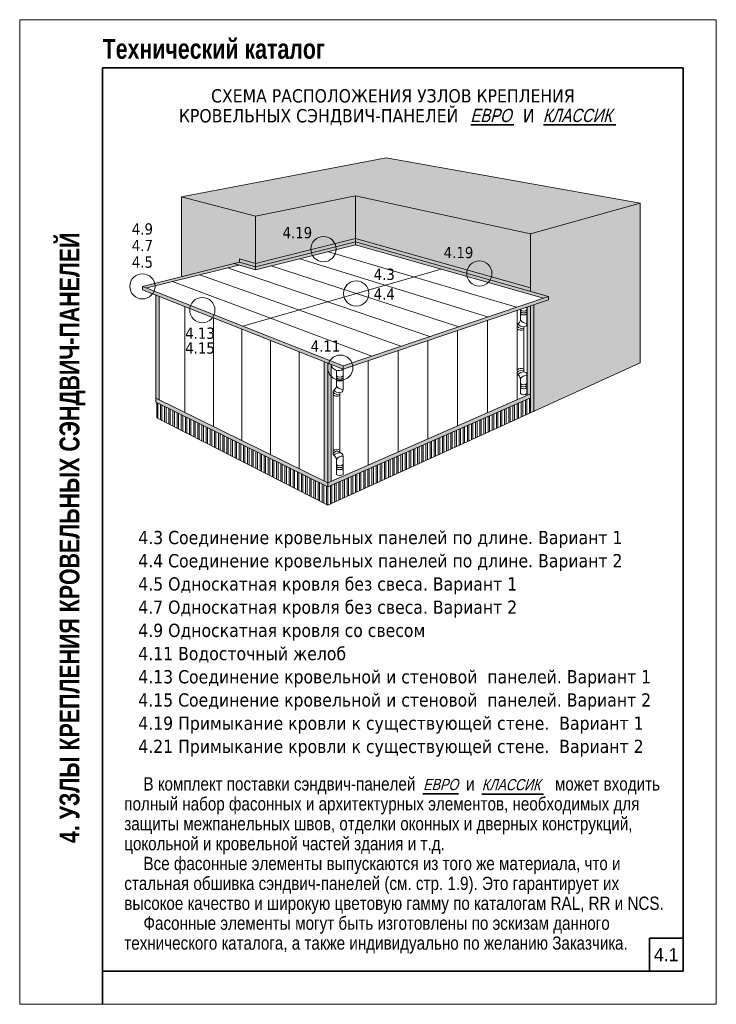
# Model space of a CAD drawing. Extents: x 5821 to 16321, y -13531 to 5774.
# Drawn here: x 5821 to 6871, y -9076 to -7591 of the extents above; entities that cross this region are included whole.
import ezdxf
from ezdxf.enums import TextEntityAlignment as Align

# ---------------------------------------------------------------- set-up
doc = ezdxf.new("R2010")
doc.units = 0
doc.header["$LTSCALE"] = 3
doc.layers.get('0').update_dxf_attribs({"linetype": 'CONTINUOUS', "lineweight": 30})
for name, color, linetype, lineweight in [('new_fill', 8, 'CONTINUOUS', 13), ('RAZMER', 7, 'CONTINUOUS', 9), ('размер', 7, 'CONTINUOUS', 13), ('тонкий контур', 8, 'CONTINUOUS', 9)]:
    doc.layers.add(name, color=color, linetype=linetype, lineweight=lineweight)
doc.styles.add('LOGO', font='HATTEN.TTF')
doc.styles.get("Standard").update_dxf_attribs({"font": 'TAHOMA.TTF'})
doc.styles.add('style1', font='ARIALN.TTF')
doc.styles.add('style2', font='impact.TTF')
doc.styles.add('курсив', font='ARIAL.TTF', dxfattribs={"width": 0.8, "oblique": 15})
pattern_1 = [(90, (-4683.2164, -11223.882), (-6.25, 1e-15), []), (90, (-4685.426, -11221.6725), (-6.25, 1e-15), [])]

msp = doc.modelspace()

# ---------------------------------------------------------------- hatches: boundary and pattern name
at = {"layer": 'new_fill'}
h = msp.add_hatch(color=256, dxfattribs=at)
h.set_gradient(color1=(207, 208, 207), tint=1, name='CYLINDER')
h.paths.add_polyline_path([(6373.24, -7799.55), (6064.83, -7858.45), (6176.76, -7887.54), (6327.47, -7856.73), (6590.86, -7914.18), (6756.57, -7868.21)])
h = msp.add_hatch(color=256, dxfattribs=at)
h.set_gradient(color1=(207, 208, 207), tint=1, name='CYLINDER')
h.paths.add_polyline_path([(6176.76, -7887.54), (6064.83, -7858.45), (6064.83, -7978.82), (6152.5, -7957), (6152.5, -7952.03), (6176.66, -7958.86), (6176.76, -7958.84)])
h.paths.add_polyline_path([(6327.47, -7856.73), (6327.47, -7921.37), (6495.6, -7968.92, -0.8708834), (6532.93, -7974.1, -0.0690137), (6532.21, -7979.27), (6590.86, -7995.86), (6590.86, -7914.18)])
h.paths.add_polyline_path([(6495.6, -7968.92), (6532.21, -7979.27, 0.0690137), (6532.93, -7974.1, 0.8708834)], flags=17)
h.paths.add_polyline_path([(6455.42, -7955.63), (6509.63, -7955.63), (6509.63, -7929.12), (6455.42, -7929.12)], flags=24)
h = msp.add_hatch(color=256, dxfattribs=at)
h.set_gradient(color1=(192, 192, 192), tint=1, name='CYLINDER')
h.paths.add_polyline_path([(6327.47, -7856.73), (6176.76, -7887.54), (6176.76, -7958.84), (6259.96, -7938.12, -0.0111762), (6259.94, -7937.27, -0.7997364), (6296.15, -7929.11), (6327.47, -7921.32)])
h.paths.add_polyline_path([(6259.94, -7937.27, 0.0111762), (6259.96, -7938.12), (6296.15, -7929.11, 0.7997364)], flags=17)
h.paths.add_polyline_path([(6756.57, -7868.21), (6590.86, -7914.18), (6590.86, -8000.83), (6618.28, -8008.58), (6618.28, -8013.58), (6595.96, -8021.13), (6595.96, -8182.02), (6756.57, -8109)])
h.paths.add_polyline_path([(6212.47, -7925.66), (6266.68, -7925.66), (6266.68, -7899.15), (6212.47, -7899.15)], flags=24)
at = {"layer": 'new_fill', "true_color": 0x7fb0b2}
for points in [[(6327.47, -7926.34), (6327.47, -7921.37), (6327.37, -7921.34), (6176.76, -7958.84), (6176.76, -7963.86)], [(6327.47, -7930.95), (6327.47, -7926.34), (6176.76, -7963.86), (6176.76, -7968.47)], [(6618.28, -8013.58), (6618.28, -8008.58), (6308.44, -8113.26), (6308.44, -8118.26)], [(6290.44, -8111.13), (6285.35, -8109.11), (6285.35, -8289.79), (6290.44, -8287.55)], [(6590.86, -8161.41), (6590.86, -8155.49), (6285.35, -8289.79), (6285.35, -8295.71)]]:
    msp.add_hatch(color=143, dxfattribs=at).paths.add_polyline_path(points)
at = {"layer": 'new_fill', "true_color": 0xa9cacb}
for points in [[(6327.47, -7921.37), (6327.47, -7926.34), (6590.86, -8000.83), (6590.86, -7995.86)], [(6327.47, -7926.34), (6327.47, -7930.95), (6610.85, -8011.09), (6618.28, -8008.58)], [(6151.35, -7961.31), (6143.78, -7959.17), (6006.05, -7993.46), (6012.28, -7995.93)], [(6152.5, -7957), (6143.78, -7959.17), (6176.72, -7968.48), (6176.76, -7968.47), (6176.76, -7963.86)], [(6176.76, -7958.84), (6176.66, -7958.86), (6152.5, -7952.03), (6152.5, -7957), (6176.76, -7963.86)], [(6006.05, -7993.46), (6006.05, -7998.46), (6308.44, -8118.26), (6308.44, -8113.26)], [(6031.14, -8008.4), (6026.05, -8006.38), (6026.05, -8162.19), (6031.14, -8164.7)], [(6285.35, -8109.11), (6280.25, -8107.09), (6280.25, -8287.28), (6285.34, -8289.79), (6285.35, -8289.79)], [(6026.05, -8162.19), (6026.05, -8168.11), (6285.35, -8295.71), (6285.35, -8289.79)]]:
    msp.add_hatch(color=9, dxfattribs=at).paths.add_polyline_path(points)
at = {"layer": 'new_fill', "true_color": 0x7fb0b2}
h = msp.add_hatch(color=143, dxfattribs=at)
h.paths.add_polyline_path([(6590.86, -8022.85), (6585.77, -8024.57), (6585.77, -8157.73), (6590.86, -8155.49)])
h.paths.add_polyline_path([(6595.96, -8021.13), (6590.86, -8022.85), (6590.86, -8184.34), (6595.96, -8182.02)])
at = {"layer": 'new_fill', "ltscale": 10000}
h = msp.add_hatch(dxfattribs=at)
h.set_pattern_fill('STEEL', color=253, scale=50, angle=45, style=0)
h.set_pattern_definition(pattern_1)
h.paths.add_polyline_path([(6590.86, -8184.34), (6590.86, -8161.41), (6285.35, -8295.71), (6345.89, -8295.71)])
h.paths.add_polyline_path([(6345.89, -8295.71), (6285.35, -8295.71), (6285.35, -8323.23)])
h = msp.add_hatch(dxfattribs=at)
h.set_pattern_fill('STEEL', color=9, scale=50, angle=45, style=0)
h.set_pattern_definition(pattern_1)
h.paths.add_polyline_path([(6027.6, -8168.88), (6027.6, -8191.96), (6231.3, -8295.71), (6285.35, -8295.71)])
h.paths.add_polyline_path([(6285.35, -8295.71), (6231.3, -8295.71), (6285.35, -8323.23)])

# ---------------------------------------------------------------- linework, layer by layer
at = {"color": 1}
for p, q in [((5946.09, -7664.09), (6821.09, -7664.09)), ((5946.09, -7664.09), (5946.09, -9076.24)), ((6821.09, -7664.09), (6821.09, -9026.24)), ((6501.31, -7749.98), (6565.82, -7749.98)), ((6610.72, -7749.98), (6719.9, -7749.98)), ((6428.72, -8759.04), (6482.69, -8759.04)), ((6517.91, -8759.34), (6610.81, -8759.34)), ((6770.18, -8976.24), (6821.09, -8976.24)), ((6770.18, -8976.24), (6770.18, -9026.24)), ((5946.09, -9026.24), (6821.09, -9026.24))]:
    msp.add_line(p, q, dxfattribs=at)
at = {"layer": 'RAZMER'}
msp.add_lwpolyline([(6871.09, -7591.24), (5821.09, -7591.24), (5821.09, -9076.24), (6871.09, -9076.24)], close=True, dxfattribs=at)
at = {"layer": 'размер'}
for centre in [(6278.96, -7937.27), (6513.91, -7974.1), (6006.05, -7993.46), (6328.37, -8004.23), (6096.39, -8029.25), (6304.37, -8116.08)]:
    msp.add_circle(centre, 19.02, dxfattribs=at)
at = {"layer": 'тонкий контур'}
for p, q in [((6871.09, -7591.24), (6871.09, -9076.24)), ((6871.09, -7591.24), (6871.09, -9076.24)), ((6871.09, -7591.24), (6871.09, -9076.24)), ((6064.83, -7858.45), (6373.24, -7799.55)), ((6373.24, -7799.55), (6756.57, -7868.21)), ((6176.76, -7887.54), (6064.83, -7858.45)), ((6064.83, -7978.82), (6064.83, -7858.45)), ((6176.76, -7887.54), (6327.47, -7856.73)), ((6327.47, -7856.73), (6590.86, -7914.18)), ((6327.47, -7930.95), (6327.47, -7856.73)), ((6590.86, -7914.18), (6756.57, -7868.21)), ((6756.57, -8109), (6756.57, -7868.21)), ((6176.76, -7968.49), (6176.76, -7887.54)), ((6590.86, -8000.83), (6590.86, -7914.18)), ((6176.66, -7958.86), (6327.37, -7921.34)), ((6176.76, -7963.86), (6327.47, -7926.34)), ((6327.37, -7921.34), (6590.86, -7995.86)), ((6327.47, -7926.34), (6618.28, -8008.58)), ((6176.72, -7968.48), (6327.47, -7930.95)), ((6286.37, -7941.19), (6569.92, -8024.92)), ((6327.47, -7930.95), (6610.85, -8011.09)), ((6006.05, -7993.46), (6152.5, -7957)), ((6143.78, -7959.17), (6176.72, -7968.48)), ((6152.5, -7952.03), (6176.66, -7958.86)), ((6152.5, -7952.03), (6152.5, -7957)), ((6152.5, -7957), (6176.76, -7963.86)), ((6243.14, -7951.95), (6526.34, -8039.64)), ((6012.62, -7995.84), (6151.35, -7961.31)), ((6134.11, -7965.6), (6439.18, -8069.09)), ((6157.25, -8053.36), (6456.52, -7967.45)), ((6200.24, -7962.63), (6482.76, -8054.37)), ((6051.23, -7986.23), (6352.02, -8098.54)), ((6092.51, -7975.95), (6395.6, -8083.81)), ((6006.05, -7993.46), (6308.44, -8113.26)), ((6006.05, -7993.46), (6006.05, -7998.46)), ((6006.05, -7998.46), (6308.44, -8118.26)), ((6026.05, -8168.11), (6026.05, -8006.38)), ((6031.14, -8164.7), (6031.14, -8008.4)), ((6308.44, -8113.26), (6618.28, -8008.58)), ((6308.44, -8118.26), (6618.28, -8013.58)), ((6618.28, -8008.58), (6618.28, -8013.58)), ((6070.01, -8183.83), (6070.01, -8023.8)), ((6570.75, -8164.33), (6570.75, -8029.64)), ((6575.75, -8044.43), (6575.75, -8027.95)), ((6585.75, -8024.57), (6585.75, -8049.43)), ((6585.77, -8157.73), (6585.77, -8024.57)), ((6590.86, -8184.34), (6590.86, -8022.85)), ((6595.96, -8182.62), (6595.96, -8021.13)), ((6113.07, -8205.02), (6113.07, -8040.86)), ((6526, -8184), (6526, -8044.76)), ((6156.14, -8226.21), (6156.14, -8057.92)), ((6481.11, -8203.74), (6481.11, -8059.93)), ((6580.75, -8122.46), (6580.75, -8054.43)), ((6199.21, -8247.41), (6199.21, -8074.98)), ((6436.22, -8223.47), (6436.22, -8075.09)), ((6242.28, -8268.6), (6242.28, -8092.05)), ((6391.33, -8243.2), (6391.33, -8090.26)), ((6280.25, -8287.28), (6280.25, -8107.09)), ((6346.44, -8262.94), (6346.44, -8105.42)), ((6285.35, -8323.23), (6756.57, -8109)), ((6285.35, -8323.23), (6285.35, -8109.11)), ((6290.44, -8287.55), (6290.44, -8111.13)), ((6298.44, -8144.04), (6298.44, -8120.11)), ((6308.44, -8113.26), (6308.44, -8118.26)), ((6308.44, -8118.26), (6308.44, -8149.04)), ((6575.75, -8132.46), (6575.75, -8155.11)), ((6585.75, -8155.11), (6585.75, -8127.46)), ((6026.05, -8162.19), (6285.34, -8289.79)), ((6285.34, -8289.79), (6590.86, -8155.49)), ((6285.35, -8295.71), (6590.86, -8161.41)), ((6293.44, -8245.36), (6293.44, -8153.04)), ((6303.44, -8154.04), (6303.44, -8244.36)), ((6026.05, -8168.11), (6285.35, -8295.71)), ((6027.6, -8168.88), (6027.6, -8191.96)), ((6027.6, -8191.96), (6285.35, -8323.23)), ((6298.44, -8254.36), (6298.44, -8277.02)), ((6308.44, -8277.02), (6308.44, -8249.36))]:
    msp.add_line(p, q, dxfattribs=at)
for centre, radius, start, end in [((6580.75, -8022.92), 7.69, 229.45636, 310.54364), ((6580.75, -8025.92), 7.69, 229.45636, 310.54364), ((6565.68, -8042.33), 10.29, 306.4041, 348.21522), ((6580.75, -8028.92), 7.69, 229.45636, 310.54364), ((6585.94, -8036.56), 12.87, 217.68723, 269.18267), ((6575.48, -8053.57), 4.73, 141.35909, 178.3793), ((6577.73, -8048.35), 8.63, 216.09693, 290.50458), ((6576.43, -8051.13), 8.48, 227.9722, 300.60661), ((6580.94, -8041.56), 12.87, 224.67862, 269.18267), ((6580.75, -8049.43), 5, 270, 0), ((6301.6, -8109.24), 11.32, 189.62127, 307.15262), ((6576.43, -8125.76), 8.48, 59.39339, 132.0278), ((6577.73, -8128.54), 8.63, 69.49542, 143.90307), ((6580.94, -8135.32), 12.87, 90.81733, 135.32138), ((6580.75, -8127.46), 5, 0, 90), ((6303.44, -8122.53), 7.69, 229.45636, 310.54364), ((6303.44, -8125.53), 7.69, 229.45636, 310.54364), ((6303.44, -8128.53), 7.69, 229.45636, 310.54364), ((6575.48, -8123.32), 4.73, 181.6207, 218.64091), ((6565.68, -8134.56), 10.29, 11.78478, 53.5959), ((6585.94, -8140.32), 12.87, 90.81733, 142.31277), ((6298.17, -8153.17), 4.73, 141.35909, 178.3793), ((6288.37, -8141.94), 10.29, 306.4041, 348.21522), ((6303.63, -8141.17), 12.87, 224.67862, 269.18267), ((6308.63, -8136.17), 12.87, 217.68723, 269.18267), ((6303.44, -8149.04), 5, 270, 0), ((6580.75, -8134.28), 7.69, 229.45636, 310.54364), ((6580.75, -8137.28), 7.69, 229.45636, 310.54364), ((6580.75, -8140.28), 7.69, 229.45636, 310.54364), ((6300.42, -8147.95), 8.63, 216.09693, 290.50458), ((6299.12, -8150.73), 8.48, 227.9722, 300.60661), ((6580.75, -8149.27), 7.69, 229.45636, 310.54364), ((6299.12, -8247.66), 8.48, 59.39339, 132.0278), ((6300.42, -8250.45), 8.63, 69.49542, 143.90307), ((6298.17, -8245.23), 4.73, 181.6207, 218.64091), ((6303.63, -8257.23), 12.87, 90.81733, 135.32138), ((6288.37, -8256.46), 10.29, 11.78478, 53.5959), ((6308.63, -8262.23), 12.87, 90.81733, 142.31277), ((6303.44, -8249.36), 5, 0, 90), ((6303.44, -8256.18), 7.69, 229.45636, 310.54364), ((6303.44, -8259.18), 7.69, 229.45636, 310.54364), ((6303.44, -8262.18), 7.69, 229.45636, 310.54364), ((6303.44, -8271.17), 7.69, 229.45636, 310.54364)]:
    msp.add_arc(centre, radius, start, end, dxfattribs=at)

# ---------------------------------------------------------------- texts
for s, p in [('СХЕМА РАСПОЛОЖЕНИЯ УЗЛОВ КРЕПЛЕНИЯ', (6383.59, -7716.09)), ('КРОВЕЛЬНЫХ СЭНДВИЧ-ПАНЕЛЕЙ', (6271.58, -7746.09)), ('И', (6588.5, -7746.09))]:
    msp.add_text(s, height=20).set_placement(p, align=Align.CENTER)
at = {"color": 1, "style": 'курсив', "oblique": 15, "width": 0.8}
for s, height, p in [('ЕВРО', 20, (6500.31, -7735.66)), ('КЛАССИК', 20, (6609.72, -7735.66)), ('ЕВРО', 17, (6429.25, -8744.72)), ('КЛАССИК', 17, (6517.64, -8745.02))]:
    msp.add_text(s, height=height, dxfattribs=at).set_placement(p, align=Align.MIDDLE_LEFT)
for s, p in [('4.9', (6006.05, -7906.83)), ('4.19', (6239.57, -7912.41)), ('4.7', (6006.05, -7931.83)), ('4.19', (6482.52, -7942.38)), ('4.5', (6006.05, -7956.83)), ('4.3', (6370.6, -7975.25)), ('4.4', (6370.6, -8005.11)), ('4.13', (6092.9, -8064.07)), ('4.15', (6092.9, -8086.42)), ('4.11', (6281.98, -8083.58))]:
    msp.add_text(s, height=17).set_placement(p, align=Align.MIDDLE_CENTER)
for s, p in [('4.3 Соединение кровельных панелей по длине. Вариант 1', (5999.8, -8372.23)), ('4.4 Соединение кровельных панелей по длине. Вариант 2', (5999.8, -8407.23)), ('4.5 Односкатная кровля без свеса. Вариант 1', (5999.8, -8442.23)), ('4.7 Односкатная кровля без свеса. Вариант 2', (5999.8, -8477.23)), ('4.9 Односкатная кровля со свесом', (5999.8, -8512.23)), ('4.11 Водосточный желоб', (5999.8, -8547.23)), ('4.13 Соединение кровельной и стеновой  панелей. Вариант 1', (5999.8, -8582.23)), ('4.15 Соединение кровельной и стеновой  панелей. Вариант 2', (5999.8, -8617.23)), ('4.19 Примыкание кровли к существующей стене.  Вариант 1', (5999.8, -8652.23)), ('4.21 Примыкание кровли к существующей стене.  Вариант 2', (5999.8, -8687.23))]:
    msp.add_text(s, height=20).set_placement(p, align=Align.MIDDLE_LEFT)
at = {"style": 'style1'}
for s, p in [('В комплект поставки сэндвич-панелей            и                   может входить', (6007.66, -8743.81)), ('полный набор фасонных и архитектурных элементов, необходимых для', (5978.77, -8773.81)), ('защиты межпанельных швов, отделки оконных и дверных конструкций,', (5978.77, -8803.81)), ('цокольной и кровельной частей здания и т.д.', (5978.77, -8833.81)), ('Все фасонные элементы выпускаются из того же материала, что и ', (6007.66, -8863.81)), ('стальная обшивка сэндвич-панелей (см. стр. 1.9). Это гарантирует их', (5978.77, -8893.81)), ('высокое качество и широкую цветовую гамму по каталогам RAL, RR и NCS.', (5978.77, -8923.81)), ('Фасонные элементы могут быть изготовлены по эскизам данного', (6007.66, -8953.81)), ('технического каталога, а также индивидуально по желанию Заказчика.', (5978.77, -8983.81))]:
    msp.add_text(s, height=20, dxfattribs=at).set_placement(p, align=Align.MIDDLE_LEFT)
at = {"layer": 'new_fill', "style": 'style2'}
msp.add_text('Технический каталог', height=30, dxfattribs=at).set_placement((5946.09, -7650.19))
msp.add_text('4. УЗЛЫ КРЕПЛЕНИЯ КРОВЕЛЬНЫХ СЭНДВИЧ-ПАНЕЛЕЙ', height=30, rotation=90, dxfattribs=at).set_placement((5911.09, -8372.67), align=Align.CENTER)
at = {"layer": 'new_fill', "style": 'LOGO'}
msp.add_text('4.1', height=20, dxfattribs=at).set_placement((6795.64, -9001.24), align=Align.MIDDLE_CENTER)

doc.saveas('drawing.dxf')
